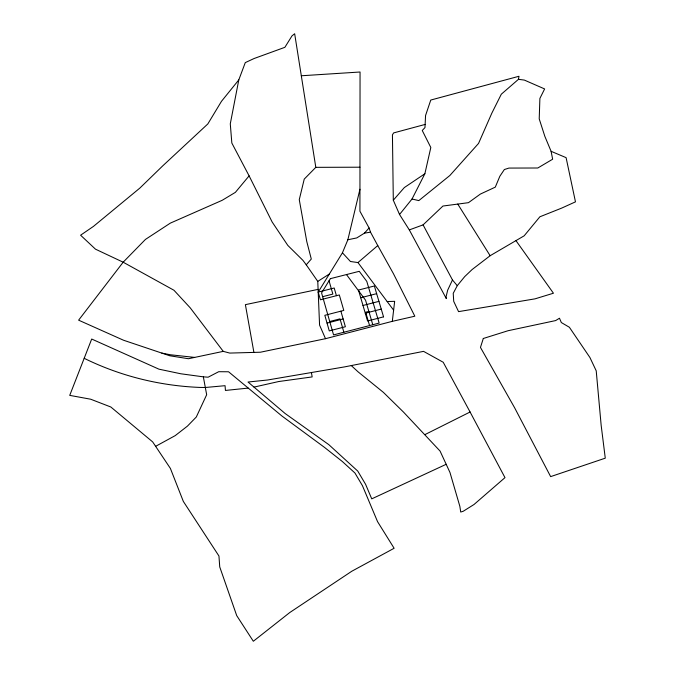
<?xml version="1.0" encoding="UTF-8"?>
<svg xmlns="http://www.w3.org/2000/svg" width="675" height="675" viewBox="0 0 675 675"><rect width="100%" height="100%" fill="white"/><g stroke="black" fill="none" stroke-linecap="round" stroke-linejoin="round"><path stroke-width="1.01" d="M325.51 338.69L319.57 325.088L317.773 281.391L306.248 264.802L311.293 259.048L306.796 241.642L299.27 199.648L304.239 179.103L315.807 167.341L294.663 33.75L292.005 35.868L284.875 47.317L254.045 58.539L245.278 62.623L238.79 79.903L230.285 123.846L231.837 143.041L249.109 175.863L235.381 192.358L222.202 200.298L170.319 223.138L145.446 239.422L123.162 262.204L78.621 320.169L123.533 340.234L169.746 355.759L188.435 358.729L223.248 351.363L229.745 353.076L260.407 352.223L325.51 338.69L392.302 321.342L394.664 301.328L387.163 301.539M518.467 79.321L518.991 76.267L430.768 100.052L425.562 115.509L424.98 127.575L422.246 130.494L430.819 147.496L424.87 173.762L412.028 199.007L399.541 214.49L409.312 229.905L446.31 298.586L446.032 296.958L447.677 290.157L452.469 279.948L423.082 224.876L442.943 206.035L468.467 202.677L480.347 194.088L495.298 187.135L499.837 176.259L504.36 169.526L508.95 168.075L537.806 167.999L552.648 159.216L551.095 151.31L544.86 136.392L539.215 118.884L539.89 98.423L544.624 88.94L524.34 80.08L518.467 79.321L501.314 94.196L491.797 113.24L478.541 143.429L449.862 175.5L418.812 200.61L412.028 199.007M340.883 311.167L345.381 326.742L329.273 330.91L324.827 315.301L343.794 310.416L339.323 294.958L320.406 299.801L318.212 292.089L342.436 252.804L347.861 239.76L359.944 189.245M551.095 151.31L566.097 157.646L575.471 201.85L561.6 208.136L539.882 216.785L524.171 235.811L490.143 255.715L472.163 269.494L464.712 276.598L457.262 285.694L453.229 293.321L453.718 301.354L458.561 311.631L535.022 298.848L553.441 293.22L515.869 240.503M238.79 79.903L221.476 101.326L207.824 123.947L162.759 165.839L139.843 188.097L93.454 226.395L80.595 235.204L95.479 249.168L123.162 262.204L173.956 290.25L190.223 307.834L223.248 351.363M399.541 214.49L393.306 200.205L404.325 187.566L424.87 173.762M347.861 239.76L356.78 237.921L364.441 233.145L369.09 227.981L359.927 211.224L360.053 72.006L301.312 75.769M342.436 252.804L350.46 261.503L357.969 262.567L377.764 245.573L370.524 232.175L369.09 227.981M329.358 274.016L317.773 281.391M155.621 446.327L175.205 435.628L187.456 426.102L196.307 416.998L206.668 394.732L203.344 376.844L180.832 373.781L158.929 369.166L91.699 339.036L69.728 395.373L90.695 399.22L110.835 407L152.668 441.906L170.395 468.433L183.347 501.441L218.953 556.014L219.738 566.916L236.714 615.608L253.328 641.25L289.752 612.546L351.818 571.227L394.124 548.269L377.553 521.648L362.433 485.671L354.932 472.998L342.377 461.54L324.447 447.348L281.838 415.943L228.563 371.773L218.717 371.706L208.119 377.198L203.344 376.844M424.938 434.599L470.087 412.003L504.984 477.63L474.044 504.478L463.202 511.279L460.721 512.038L459.844 506.309L449.963 472.458L440.075 451.077L403.456 412.045L383.375 392.352L358.087 371.849L351.278 365.572M446.183 464.299L371.739 498.859L365.597 484.312L357.758 471.083L328.801 444.639L285.103 413.488L248.012 382.025L267.553 380.008L344.672 366.871L423.562 351.363L443.213 362.256L470.087 412.003M409.312 229.905L423.082 224.876M425.132 124.436L393.626 132.916L392.437 134.848L393.306 200.205M327.046 323.089L343.128 318.938M365.276 313.217L381.248 309.091M360.728 297.751L376.65 293.659M362.998 305.471L378.945 301.362M329.729 321.511L340.006 318.853L343.862 332.243M368.862 311.403L365.648 312.238L369.571 325.569M318.212 292.089L334.201 288.006L336.42 295.701M322.642 296.688L332.859 294.072L329.037 280.792M392.302 321.342L414.821 316.204L393.398 273.62L377.764 245.573M254.003 387.104L278.716 381.535L312.162 376.92L311.42 372.532M318.094 289.373L245.388 304.653L253.91 352.409M364.441 233.145L370.524 232.175M248.24 388.091L225.425 390.445L225.062 385.687L205.318 387.492L199.969 387.433A272.616 250.872 -3 0 1 149.31 380.987A272.135 250.459 -3 0 1 85.717 359.058L84.198 358.265M315.807 167.341L359.969 167.206M194.653 357.413L170.277 354.755L161.806 353.093M452.469 279.948L457.262 285.694M357.969 262.567L393.618 310.163M346.469 274.565L365.555 300.189L372.786 324.734M306.248 264.802L302.965 260.39L287.812 245.405L272.135 221.982L249.109 175.863M457.768 204.086L490.143 255.715M483.308 338.487L480.457 347.414L514.595 407.725L550.648 476.618L605.273 458.165L601.163 425.326L596.219 370.82L589.916 357.505L569.388 327.274L561.33 322.549L559.474 318.22L555.66 320.574L508.115 330.708L483.308 338.487M330.345 278.665L321.57 292.925L333.56 334.91L379.148 323.08L366.787 281.374L359.26 271.316L330.345 278.665M383.552 316.853L367.563 320.996L358.467 290.056L374.363 285.989L383.552 316.853"/></g></svg>
